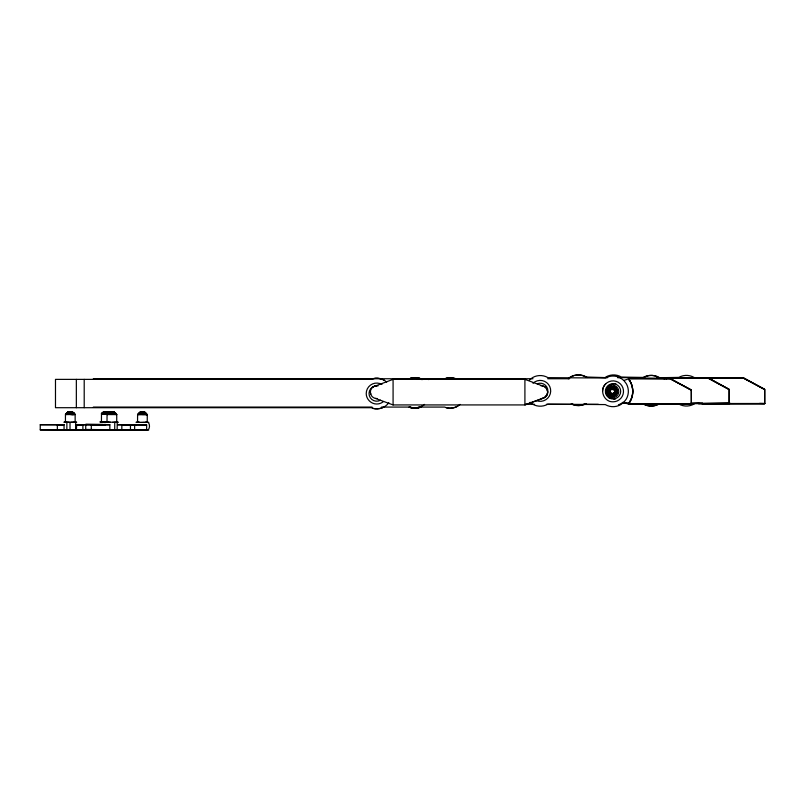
<?xml version="1.0" encoding="UTF-8"?>
<svg xmlns="http://www.w3.org/2000/svg" width="805" height="805" viewBox="0 0 805 805"><rect width="100%" height="100%" fill="white"/><g stroke="black" fill="none" stroke-linecap="round" stroke-linejoin="round"><path stroke-width="1.21" d="M631.804 397.72C633.615 391.552 632.67 384.277 628.685 379.437L628.685 379.004C633.988 386.159 634.149 395.929 628.705 403.144L628.705 404.251L691.314 404.251L691.324 389.952L669.8 378.239L628.685 378.27L669.8 378.682L691.324 389.952M729.159 389.328L707.645 377.605L729.159 389.328L729.159 403.184M699.847 402.802L702.141 403.667L764.69 403.617L764.7 389.328L743.176 377.605L666.53 377.636L666.53 378.813L666.53 377.636M68.375 429.88L57.346 429.8L57.356 424.688L63.444 424.688M393.082 379.376L393.082 404.935L524.941 404.925L544.764 397.499A6.39 6.39 0 0 0 547.611 391.824L546.635 388.664A6.39 6.39 0 0 0 542.55 385.917L524.951 379.366L393.011 379.376L373.228 386.803M102.678 421.961L101.44 421.941L101.49 414.283C99.78 410.379 114.139 412.12 106.471 411.758M108.242 422.182L107.005 422.172L107.055 414.505C108.846 410.832 115.004 410.882 116.745 414.565L116.705 422.233L115.105 422.233M109.832 429.87L109.862 424.758L75.489 424.748M113.133 429.89L114.702 429.9L114.753 422.233L112.861 422.223M114.702 429.9L117.168 429.91L117.208 422.243L118.234 422.243L116.182 422.223M144.598 422.343C150.324 419.636 150.545 429.025 147.697 430.031L121.827 429.88L121.857 424.748L135.2 424.748M138.782 422.303L137.544 422.293L137.595 414.625C139.386 410.952 145.544 411.003 147.285 414.686L147.234 422.353L145.635 422.353M146.611 430.021L146.651 424.919L136.297 424.839M106.582 429.639L85.722 429.528L85.753 424.396L100.152 424.487M134.626 429.971L134.656 424.859L146.651 424.919M117.168 429.91L118.184 429.91L91.287 429.749L91.327 424.638L104.076 424.678M73.577 422.202L75.147 422.192L75.147 414.525C73.567 410.973 67.6 410.792 66.201 414.515L65.447 414.525L70.085 414.535L70.196 411.979L68.053 411.969L65.447 414.525L65.447 422.192L66.714 422.202M612.132 396.312C605.883 396.221 606.417 386.058 612.625 386.611C618.874 386.702 618.341 396.865 612.132 396.312L612.253 393.746C603.72 387.688 621.369 388.594 612.253 393.746M612.494 389.147L612.625 386.611M106.079 414.313L106.23 411.758L104.056 411.737M107.156 414.515L111.643 414.545L111.794 411.989C108.605 410.681 104.288 418.409 109.671 411.969M137.695 414.635L140.211 412.09L137.595 414.625L142.183 414.666L142.334 412.11L140.161 412.09M602.553 391.28A10.475 10.475 0 0 1 618.321 382.315L620.484 383.995A10.475 10.475 0 0 1 612.957 401.826C604.002 402.128 599.051 389.932 605.672 383.894M68.838 414.535L69.602 411.979M101.591 414.283L104.107 411.737L101.49 414.283L104.831 414.303L105.646 411.758M110.396 414.535L111.201 411.979M140.935 414.656L141.74 412.1M610.884 396.08L611.659 393.635M613.078 389.258L613.873 386.843M629.51 402.53L631.351 398.676M67.69 414.535L69.059 411.979M109.259 414.525L110.667 411.979M103.694 414.303L105.103 411.747M139.798 414.645L141.207 412.1M609.757 395.587A4.85 4.85 0 0 1 610.19 387.185A4.85 4.85 0 0 1 617.244 391.763A4.85 4.85 0 0 1 609.757 395.587L611.126 393.373M613.621 389.519L615.02 387.386M67.59 413.659L68.747 411.959M139.768 413.79L140.915 412.09M66.714 414.535L68.596 411.969M102.728 414.293L104.64 411.747M108.293 414.525L110.205 411.979M138.832 414.645L140.744 412.1M388.835 402.701C385.052 408.135 377.243 410.349 371.175 407.702L55.485 407.702L55.485 379.376L371.175 379.376C376.267 377.173 382.596 378.34 386.702 382.053M102.265 414.283L104.429 411.737M107.83 414.505L109.993 411.969M139.084 413.78L140.523 412.09M65.99 414.535L68.254 411.969L65.668 414.515M102.014 414.283L104.308 411.747M107.578 414.515L109.872 411.969M138.108 414.635L140.402 412.09M65.557 414.525L68.053 411.969M608.771 394.712L610.663 392.991M614.084 389.902L615.986 388.211M409.01 407.078C414.102 409.282 420.441 408.115 424.547 404.402M418.238 407.078L444.551 407.078C449.643 409.282 455.982 408.115 460.078 404.402M529.448 379.96L532.638 377.545A15.335 15.335 0 0 1 547.974 377.646L605.451 378.028A15.335 15.335 0 0 1 620.776 378.129L623.935 380.584L626.35 383.774A15.335 15.335 0 0 1 626.25 399.109L623.794 402.269L620.605 404.684A15.335 15.335 0 0 1 605.269 404.583L547.803 404.201A15.335 15.335 0 0 1 532.467 404.1L530.143 402.289M568.139 378.692L570.483 376.911A15.335 15.335 0 0 1 585.819 377.012L607.674 377.666M568.793 378.692L570.483 377.414M605.37 377.414L606.024 376.911A15.335 15.335 0 0 1 621.349 377.012L644.453 377.666M659.104 403.557L658.45 404.05A15.335 15.335 0 0 1 643.115 403.949M659.758 403.557L659.104 404.05A15.335 15.335 0 0 1 647.462 405.509M694.645 403.557L693.99 404.05A15.335 15.335 0 0 1 678.655 403.949M642.601 377.897L643.296 377.394A15.335 15.335 0 0 1 658.621 377.495L659.275 377.998M643.95 377.394L617.646 377.726M615.765 383.522C608.842 383.391 602.049 392.146 608.932 396.885A6.39 6.39 0 0 1 609.496 385.816A6.39 6.39 0 0 1 618.773 391.844A6.39 6.39 0 0 1 608.922 396.875L615.03 399.3M608.057 393.665L610.321 392.488M614.416 390.405L616.7 389.258M409.01 378.752L414.545 377.585L420.723 378.752M409.675 378.752L415.199 377.585M444.551 378.752L450.076 377.585L455.61 378.752M420.723 407.078L415.199 408.246L409.675 407.078M623.986 380.463L628.695 378.742L669.81 378.632L628.645 378.602L630.607 382.234A20.447 20.447 0 0 1 629.54 402.681L628.705 403.144M664.175 378.954L666.53 378.078L707.645 378.048M428.602 379.588L430.927 378.752M543.244 398.223L524.91 404.925L524.91 379.366M609.516 385.867L611.086 385.313M547.611 391.824L547.662 391.804A6.39 6.39 0 0 1 541.624 398.525M370.642 394.138L370.391 392.478L371.407 395.627A6.39 6.39 0 0 0 377.072 398.525M375.412 398.395L393.082 404.935M607.634 392.478L610.12 391.924M614.618 390.968L617.123 390.445M70.085 414.535C76.958 416.296 75.559 411.838 70.397 411.959M71.675 429.88L76.384 429.86L76.676 424.748L75.962 424.738M76.384 424.748L109.862 424.758M121.827 429.88L135.2 429.86M72.541 422.202L76.676 422.192L75.006 422.172M76.384 429.86L91.267 429.87M111.643 414.545L116.745 414.565L113.968 411.989L112.036 411.979M65.98 422.172L63.917 422.192L67.69 422.202M673.956 377.948L708.309 378.008M709.497 377.948L743.136 377.867L763.653 389.097M690.62 403.466L764.75 403.547L702.141 403.667L702.091 402.852L702.091 403.627L764.69 403.617M691.596 403.577L729.873 403.547M628.745 403.597L628.755 404.261L691.374 404.18L628.755 404.261L623.03 402.178M142.183 414.666L147.285 414.686L146.047 414.676M71.343 422.202L73.245 422.212M138.118 422.293L136.015 422.283L138.319 422.293M148.774 422.363L146.661 422.363M100.202 424.487L102.788 424.517M57.346 429.92L40.25 429.87L40.25 424.718L64.058 424.748L64.058 429.86M764.7 389.328L743.176 378.048L708.299 377.615M93.33 378.752L411.969 378.752M416.98 378.752L533.011 378.742M547.682 378.742L569.417 378.742M691.123 403.164L699.153 403.164L691.123 403.607M691.314 404.251L628.705 404.251M525.091 404.301L534.55 404.301M546.434 404.291L573.2 404.301M583.233 404.291L598.326 404.291M93.33 407.078L372.081 407.078M381.449 407.078L410.721 407.078M68.375 422.212L71.675 422.212M75.61 424.688L82.905 424.688L82.895 429.82L57.346 429.8M40.25 424.748L64.269 424.748M117.953 424.748L122.903 424.748M40.25 429.86L148.724 430.031M68.838 422.202L66.865 422.202L66.865 429.87M102.014 421.941L99.911 421.941L103.644 421.971M107.578 422.172L105.475 422.162L109.208 422.192M117.208 422.243L114.058 422.223M105.747 424.547L85.753 424.396M85.722 429.528L98.522 429.618M91.287 429.749L112.62 429.679L109.722 429.659M656.93 377.756L678.826 377.394A15.335 15.335 0 0 1 694.162 377.495L694.816 377.998M621.832 403.074L628.071 403.114M621.883 403.305L628.121 403.345M142.576 412.1L144.749 412.12M104.831 414.303L107.347 414.323L106.834 411.758M105.948 421.981L107.618 421.991M143.401 422.343L145.292 422.353M104.308 421.971L106.029 421.981M113.183 422.223L109.883 422.202M142.052 422.333L143.713 422.343M102.809 421.961L104.791 421.971M138.913 422.313L142.133 422.333M108.373 422.192L110.355 422.202M104.298 424.527L105.938 424.537M117.53 424.758L136.216 424.829M75.036 414.515L72.339 411.969M137.645 422.303L139.748 422.313M74.603 422.182L75.147 422.192M121.857 424.748L134.656 424.859M101.239 429.79L134.606 430.091M113.968 411.989L116.655 414.565M607.534 391.21L610.079 391.331M614.668 391.562L617.224 391.713M607.755 389.962L610.18 390.737M614.557 392.156L616.992 392.961M418.509 378.109L422.212 379.638A15.335 15.335 0 0 0 410.57 378.109M728.123 389.097L707.655 378.008M669.76 378.491L691.354 390.314M608.308 388.825L610.442 390.194M614.306 392.699L616.449 394.108M659.929 378.008L659.285 377.495A15.335 15.335 0 0 0 644.835 376.931M587.127 377.525L586.473 377.022A15.335 15.335 0 0 0 574.851 375.412M147.184 414.686L144.709 412.12L147.053 414.686M72.49 411.969L74.925 414.525M114.109 411.999L116.514 414.565M609.123 387.859L610.834 389.741M613.913 393.152L615.634 395.064M144.508 412.12L146.762 414.686M72.239 411.969L74.392 414.535M144.387 412.12L146.51 414.686M113.847 411.999L115.97 414.565M71.987 411.959L73.245 413.659M71.846 411.969L73.577 414.535M143.994 412.12L145.685 414.686M113.455 411.999L115.145 414.565M107.89 411.768L109.017 413.478M610.17 387.135L611.327 389.399M613.42 393.494L614.587 395.788M547.309 390.184L546.585 388.674A6.39 6.39 0 0 0 540.94 385.766M71.353 411.979L72.541 414.535M759.588 403.406L764.75 403.547L764.73 389.69M686.202 404.04L691.374 404.18L691.294 390.173M143.501 412.11L144.638 414.676M112.962 411.989L114.109 414.555M107.397 411.768L108.162 413.478M666.54 378.109L666.49 378.702M729.199 389.69L729.159 403.406M70.79 411.979L71.343 414.535M612.857 393.695L613.39 396.211M611.367 386.712L611.891 389.197M142.938 412.11L143.451 414.676M112.398 411.989L112.911 414.555M628.685 378.27L628.685 379.437M130.46 424.748L130.46 429.86M84.203 379.376L84.203 407.702M76.344 379.376L76.344 407.702M75.68 422.202L75.68 429.87M70.015 422.212L70.015 429.88M586.302 403.577A15.335 15.335 0 0 1 571.842 403.949M571.137 376.921A15.335 15.335 0 0 1 573.895 375.694M646.506 405.217A15.335 15.335 0 0 1 643.769 403.949M421.065 407.078A15.335 15.335 0 0 1 411.234 407.722M411.234 378.109A15.335 15.335 0 0 1 421.065 378.752M621.178 403.567A15.335 15.335 0 0 1 618.431 404.794M457.743 406.193A15.335 15.335 0 0 1 446.111 407.722M446.111 378.109A15.335 15.335 0 0 1 455.952 378.752M370.35 392.488A6.39 6.39 0 0 1 378.048 385.897M533.011 383.271A10.475 10.475 0 0 1 546.696 382.637A10.475 10.475 0 0 1 549.302 396.09A10.475 10.475 0 0 1 536.371 400.618M537.177 383.834A7.668 7.668 0 0 1 544.975 396.885M384.367 406.817A15.335 15.335 0 0 1 372.735 408.356M372.735 378.732A15.335 15.335 0 0 1 384.367 380.262M383.432 401.564A10.475 10.475 0 0 1 376.7 404.019C371.095 404.06 366.184 399.149 366.225 393.544A10.475 10.475 0 0 1 381.942 384.468M380.534 400.186A7.668 7.668 0 0 1 369.294 395.527A7.668 7.668 0 0 1 376.7 385.877M585.638 403.567A15.335 15.335 0 0 1 571.188 403.949M422.212 406.193A15.335 15.335 0 0 1 410.57 407.722M729.813 403.184L698.488 403.597L729.813 403.184M609.154 397.962A7.668 7.668 0 0 0 620.695 391.401A7.668 7.668 0 0 0 609.234 384.689A7.668 7.668 0 0 0 609.154 397.962"/></g></svg>
